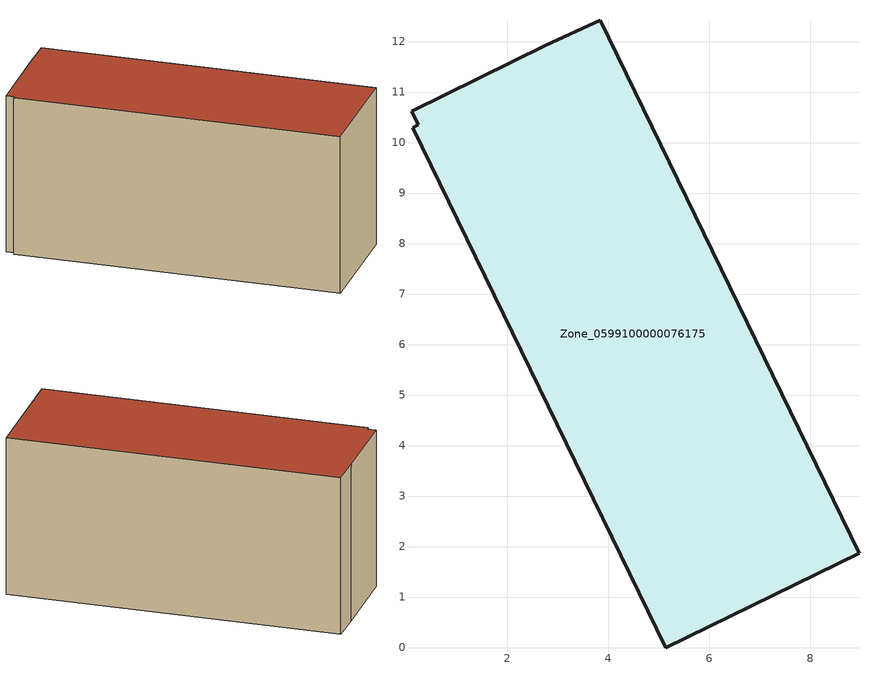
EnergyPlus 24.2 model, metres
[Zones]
Zone_0599100000076175
 floor ground (C_G): 0.13,10.29 0.24,10.35 0.11,10.62 2.77,11.92 3.84,12.42 8.97,1.86 5.14,0 z0
 wall outside (C_F): 3.84,12.42 2.77,11.92 0.11,10.62 0.24,10.35 0.13,10.29 5.14,0 8.97,1.86 3.84,12.42 z0:5.74
 roof outside (C_R): 0.24,10.35 0.13,10.29 5.14,0 8.97,1.86 3.84,12.42 2.77,11.92 0.11,10.62 z5.74
[BUILDING]
Pand.0599100000076175: North Axis=0; Terrain=City; Loads Convergence Tolerance Value=0.04; Temperature Convergence Tolerance Value=0.4; Solar Distribution=FullExterior; Maximum Number of Warmup Days=25; Minimum Number of Warmup Days=1
[Site:Location]
Rotterdam.The.Hague.AP_ZH_NLD Design_Conditions: Latitude=51.96; Longitude=4.45; Time Zone=1; Elevation=-4.5
[SITE:GROUNDTEMPERATURE:BUILDINGSURFACE]
18, 18, 18, 18, 18, 18, 18, 18, 18, 18, 18, 18
[MATERIAL] Thermal Absorptance=0.9; Solar Absorptance=0.7; Visible Absorptance=0.7
Name | Roughness | Thickness | Conductivity | Density | Specific Heat
G.TI.1946-1964 | MediumSmooth | 0.15 | 1 | 540 | 1210
F.TI.1946-1964 | Rough | 0.3 | 0.857143 | 1920 | 840
R.TI.1946-1964 | MediumRough | 0.2 | 0.277778 | 1500 | 1000
[CONSTRUCTION]
C_G: G.TI.1946-1964
C_F: F.TI.1946-1964
C_R: R.TI.1946-1964
[ZONE]
Zone_0599100000076175: Type=1; Multiplier=1; Ceiling Height=Autocalculate; Volume=Autocalculate; Floor Area=autocalculate; Part of Total Floor Area=Yes
[ZONEINFILTRATION:DESIGNFLOWRATE]
Infil_Zone_0599100000076175: Zone or ZoneList or Space or SpaceList=Zone_0599100000076175; Schedule=AlwaysOn; Design Flow Rate Calculation Method=Flow/Area; Flow Rate per Floor Area=0.003; Constant Term Coefficient=1; Temperature Term Coefficient=0; Velocity Term Coefficient=0; Velocity Squared Term Coefficient=0
[HVACTEMPLATE:ZONE:IDEALLOADSAIRSYSTEM]
Zone_0599100000076175: Maximum Heating Supply Air Temperature=50; Minimum Cooling Supply Air Temperature=13; Maximum Heating Supply Air Humidity Ratio=0.0156; Minimum Cooling Supply Air Humidity Ratio=0.0077; Heating Limit=NoLimit; Cooling Limit=NoLimit; Dehumidification Control Type=ConstantSensibleHeatRatio; Cooling Sensible Heat Ratio=0.7; Dehumidification Setpoint=60; Humidification Control Type=None; Humidification Setpoint=30; Outdoor Air Method=None; Outdoor Air Flow Rate per Person=0.00944; Outdoor Air Flow Rate per Zone Floor Area=0; Outdoor Air Flow Rate per Zone=0; Demand Controlled Ventilation Type=None; Outdoor Air Economizer Type=NoEconomizer; Heat Recovery Type=None; Sensible Heat Recovery Effectiveness=0.7; Latent Heat Recovery Effectiveness=0.65
[ZONECONTROL:THERMOSTAT]
ThermostatControl_Zone_0599100000076175: Zone or ZoneList=Zone_0599100000076175; Control Type Schedule=DualSetpointControlType; Control 1=Thermostat_Zone_0599100000076175; Temperature Difference Between Cutout And Setpoint=0
[THERMOSTATSETPOINT:DUALSETPOINT]
Thermostat_Zone_0599100000076175: Heating Setpoint Temperature Schedule=HeatingSetpoint_Zone_0599100000076175; Cooling Setpoint Temperature Schedule=CoolingSetpoint_Zone_0599100000076175
[SCHEDULE:COMPACT]
HeatingSetpoint_Zone_0599100000076175: Through: 12/31, For: AllDays, Until: 24:00, 21
CoolingSetpoint_Zone_0599100000076175: Through: 12/31, For: AllDays, Until: 24:00, 24
DualSetpointControlType: Through: 12/31, For: AllDays, Until: 24:00, 4
AlwaysOn: Through: 12/31, For: AllDays, Until: 24:00, 1
